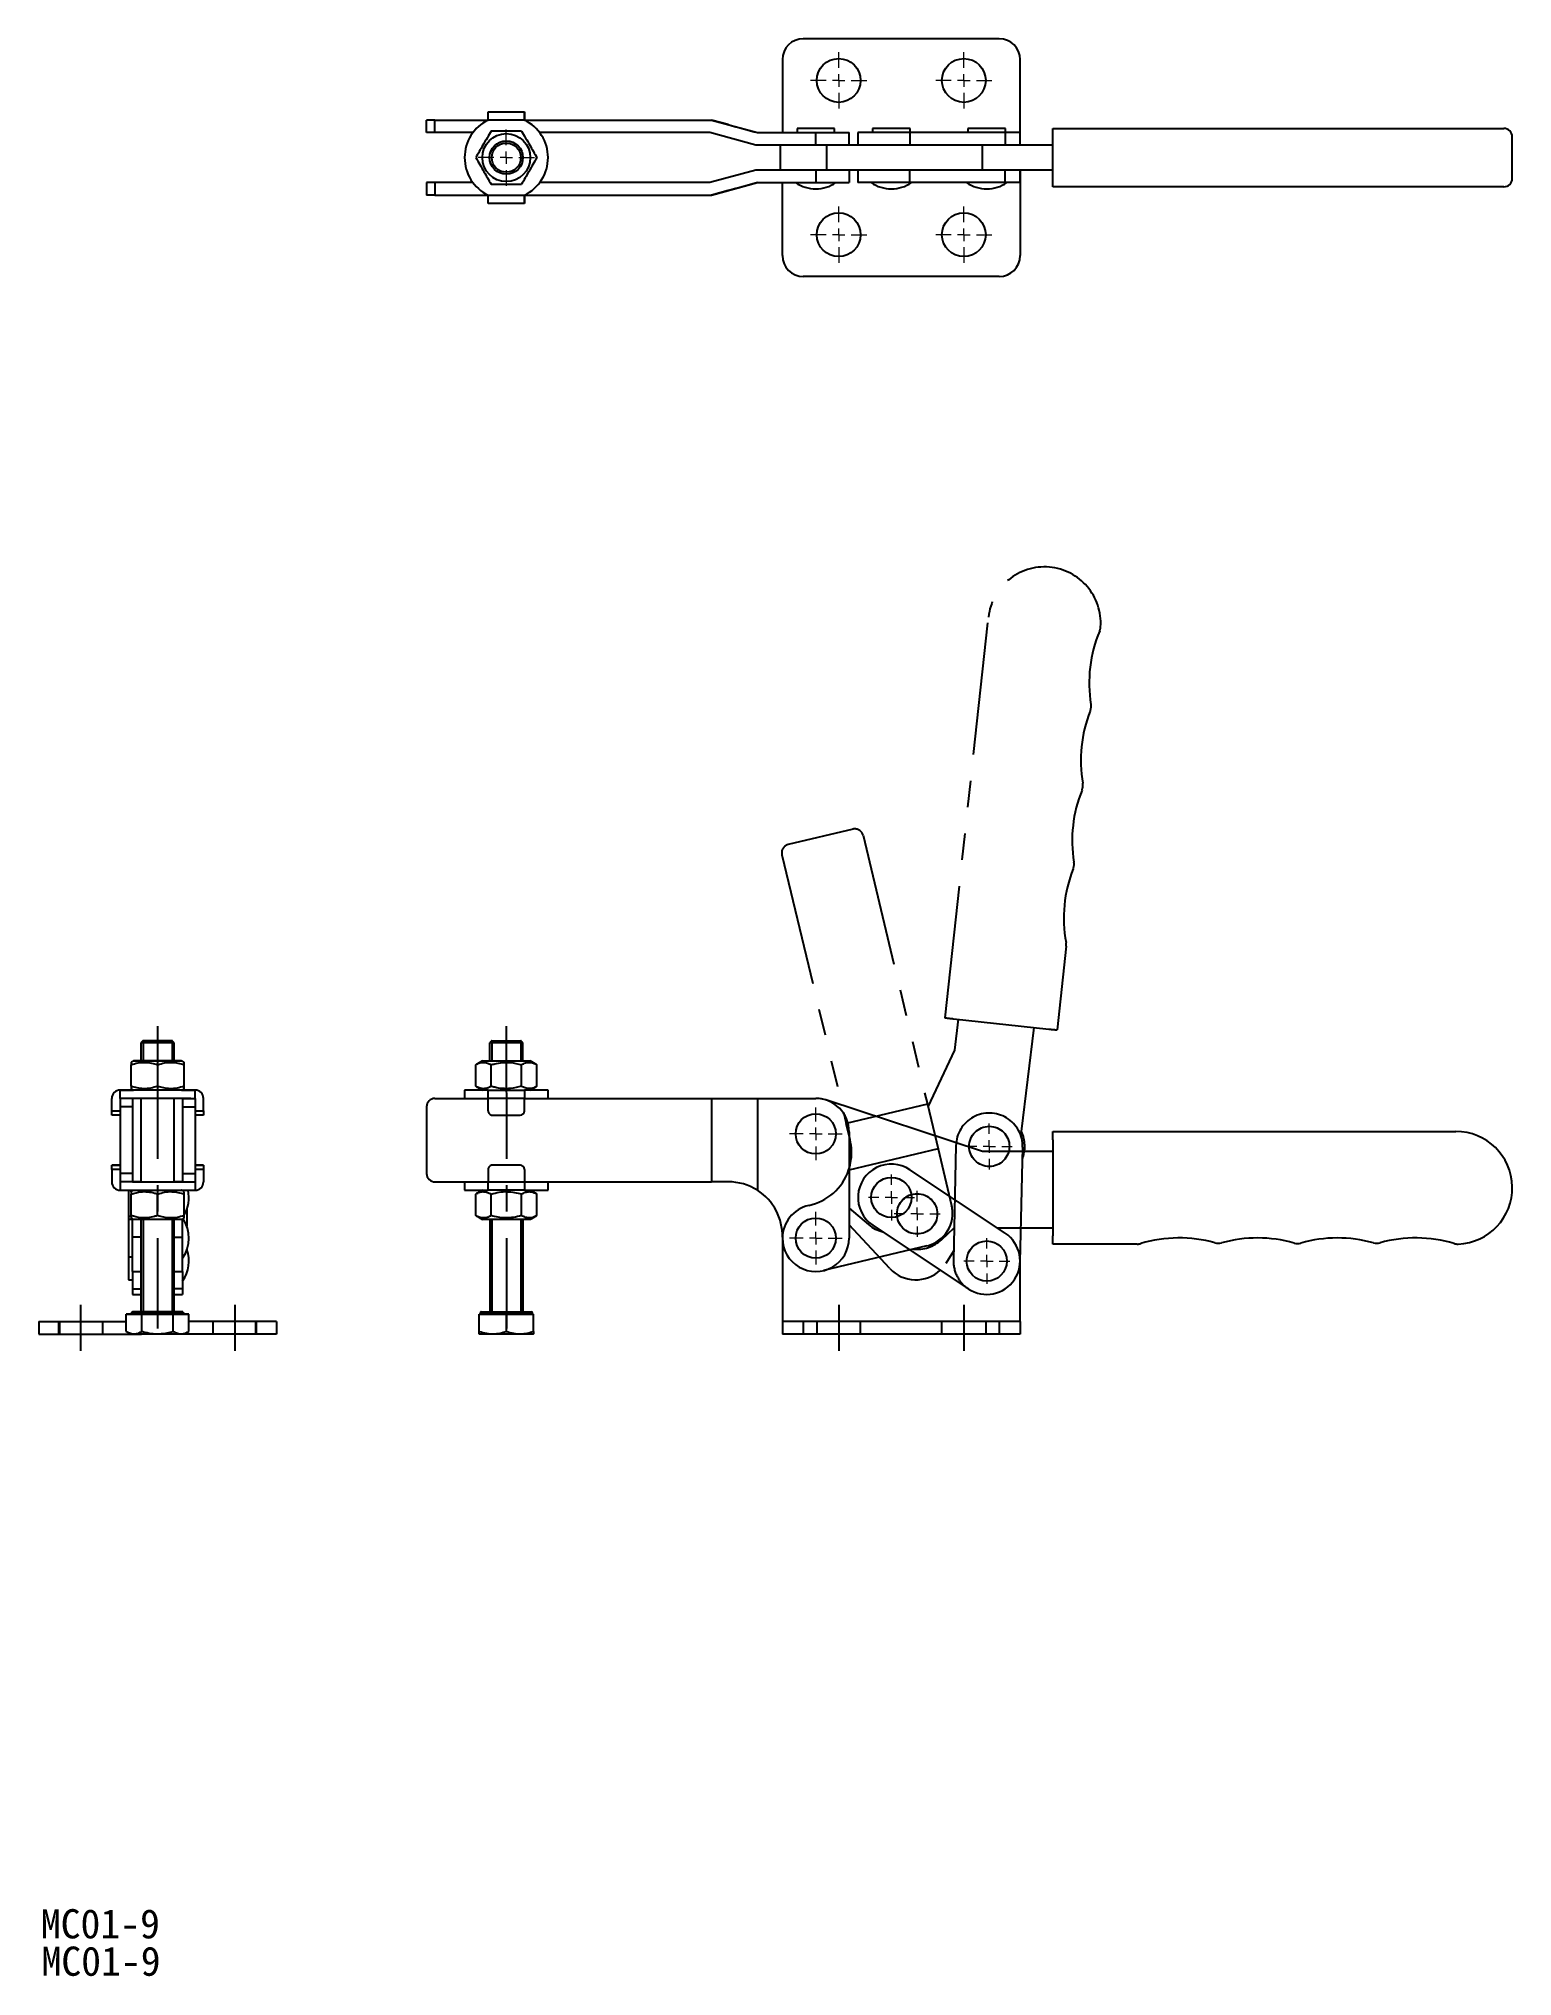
# Model space of a CAD drawing. Header units: millimetres. Extents: x 29 to 382, y 27 to 492.
import ezdxf

# ---------------------------------------------------------------- set-up
doc = ezdxf.new("R2010")
doc.units = ezdxf.units.MM
for name, pattern in [('CENTER', [50.8, 31.75, -6.35, 6.35, -6.35]), ('DASHED', [19.05, 12.7, -6.35]), ('PHANTOM', [63.5, 31.75, -6.35, 6.35, -6.35, 6.35, -6.35])]:
    doc.linetypes.add(name, pattern=pattern)
doc.layers.add('CENTER', color=1, linetype='CENTER')
doc.styles.get("Standard").update_dxf_attribs({"font": 'MINGLIU.TTC'})

# ---------------------------------------------------------------- blocks, each defined once
blk = doc.blocks.new('SW_CENTERMARKSYMBOL_0')
at = {"color": 0, "linetype": 'Continuous', "lineweight": 0}
for p, q in [((0, 3), (0, 6.32)), ((-3, 0), (-6.32, 0)), ((0, 0), (-1.5, 0)), ((0, 0), (0, 1.5)), ((0, 0), (0, -1.5)), ((0, 0), (1.5, 0)), ((3, 0), (6.32, 0)), ((0, -3), (0, -6.32))]:
    blk.add_line(p, q, dxfattribs=at)
blk = doc.blocks.new('SW_CENTERMARKSYMBOL_1')
at = {"color": 0, "linetype": 'Continuous', "lineweight": 0}
for p, q in [((0, 3), (0, 6.32)), ((-3, 0), (-6.32, 0)), ((0, 0), (-1.5, 0)), ((0, 0), (0, 1.5)), ((0, 0), (0, -1.5)), ((0, 0), (1.5, 0)), ((3, 0), (6.32, 0)), ((0, -3), (0, -6.32))]:
    blk.add_line(p, q, dxfattribs=at)
blk = doc.blocks.new('SW_CENTERMARKSYMBOL_2')
at = {"color": 0, "linetype": 'Continuous', "lineweight": 0}
for p, q in [((0, 3), (0, 5.515)), ((-3, 0), (-5.515, 0)), ((0, 0), (-1.5, 0)), ((0, 0), (0, 1.5)), ((0, 0), (0, -1.5)), ((0, 0), (1.5, 0)), ((3, 0), (5.515, 0)), ((0, -3), (0, -5.515))]:
    blk.add_line(p, q, dxfattribs=at)
blk = doc.blocks.new('SW_CENTERMARKSYMBOL_3')
at = {"color": 0, "linetype": 'Continuous', "lineweight": 0}
for p, q in [((0, 3), (0, 5.5)), ((-3, 0), (-5.5, 0)), ((0, 0), (-1.5, 0)), ((0, 0), (0, 1.5)), ((0, 0), (0, -1.5)), ((0, 0), (1.5, 0)), ((3, 0), (5.5, 0)), ((0, -3), (0, -5.5))]:
    blk.add_line(p, q, dxfattribs=at)
blk = doc.blocks.new('SW_CENTERMARKSYMBOL_4')
at = {"color": 0, "linetype": 'Continuous', "lineweight": 0}
for p, q in [((0, 3), (0, 6.75)), ((-3, 0), (-6.75, 0)), ((0, 0), (-1.5, 0)), ((0, 0), (0, 1.5)), ((0, 0), (0, -1.5)), ((0, 0), (1.5, 0)), ((3, 0), (6.75, 0)), ((0, -3), (0, -6.75))]:
    blk.add_line(p, q, dxfattribs=at)
blk = doc.blocks.new('SW_CENTERMARKSYMBOL_5')
at = {"color": 0, "linetype": 'Continuous', "lineweight": 0}
for p, q in [((0, 3), (0, 6.75)), ((-3, 0), (-6.75, 0)), ((0, 0), (-1.5, 0)), ((0, 0), (0, 1.5)), ((0, 0), (0, -1.5)), ((0, 0), (1.5, 0)), ((3, 0), (6.75, 0)), ((0, -3), (0, -6.75))]:
    blk.add_line(p, q, dxfattribs=at)
blk = doc.blocks.new('SW_CENTERMARKSYMBOL_6')
at = {"color": 0, "linetype": 'Continuous', "lineweight": 0}
for p, q in [((0, 3), (0, 6.75)), ((-3, 0), (-6.75, 0)), ((0, 0), (-1.5, 0)), ((0, 0), (0, 1.5)), ((0, 0), (0, -1.5)), ((0, 0), (1.5, 0)), ((3, 0), (6.75, 0)), ((0, -3), (0, -6.75))]:
    blk.add_line(p, q, dxfattribs=at)
blk = doc.blocks.new('SW_CENTERMARKSYMBOL_7')
at = {"color": 0, "linetype": 'Continuous', "lineweight": 0}
for p, q in [((0, 3), (0, 6.75)), ((-3, 0), (-6.75, 0)), ((0, 0), (-1.5, 0)), ((0, 0), (0, 1.5)), ((0, 0), (0, -1.5)), ((0, 0), (1.5, 0)), ((3, 0), (6.75, 0)), ((0, -3), (0, -6.75))]:
    blk.add_line(p, q, dxfattribs=at)

msp = doc.modelspace()

# ---------------------------------------------------------------- linework, layer by layer
at = {"color": 7, "linetype": 'Continuous'}
for p, q in [((258.84, 491.6), (211.84, 491.6)), ((206.84, 486.6), (206.84, 469.1)), ((263.84, 466.1), (263.84, 486.6)), ((136.29, 474.1), (145, 474.1)), ((145, 474.1), (145, 474.1)), ((145, 472.1), (145, 474.1)), ((145, 474.1), (145.01, 474.1)), ((145.01, 474.1), (145.01, 472.1)), ((145.01, 474.1), (145.01, 474.1)), ((121.53, 469.1), (121.53, 472.1)), ((123.53, 472.1), (121.53, 472.1)), ((123.53, 469.1), (123.53, 472.1)), ((123.53, 472.1), (136.29, 472.1)), ((145, 472.1), (136.29, 472.1)), ((144.31, 469.45), (144.31, 469.45)), ((145, 472.1), (145, 472.1)), ((145, 472.1), (189.83, 472.1)), ((189.83, 472.1), (200.83, 469.1)), ((189.83, 472.1), (189.84, 472.1)), ((193.84, 471.01), (189.84, 472.1)), ((219.34, 470.1), (210.34, 470.1)), ((219.34, 470.1), (219.34, 470.1)), ((237.46, 470.1), (228.46, 470.1)), ((260.34, 470.1), (251.34, 470.1)), ((271.71, 470.1), (368.34, 470.1)), ((271.71, 468.1), (271.71, 470.1)), ((368.34, 470.1), (379.84, 470.1)), ((123.53, 469.1), (121.53, 469.1)), ((132.64, 469.1), (123.53, 469.1)), ((189.43, 469.1), (148.65, 469.1)), ((200.43, 466.1), (189.43, 469.1)), ((214.83, 466.1), (200.43, 466.1)), ((200.83, 469.1), (214.83, 469.1)), ((206.84, 469.1), (206.85, 469.1)), ((206.84, 469.1), (206.84, 469.1)), ((214.83, 466.1), (214.83, 469.1)), ((214.83, 469.1), (222.84, 469.1)), ((217.49, 466.1), (214.83, 466.1)), ((217.49, 460.1), (217.49, 466.1)), ((254.84, 466.1), (217.49, 466.1)), ((222.84, 466.1), (222.84, 469.1)), ((222.84, 466.1), (222.84, 469.1)), ((222.84, 469.1), (222.84, 469.1)), ((237.39, 469.1), (224.96, 469.1)), ((237.39, 469.1), (237.39, 466.1)), ((260.28, 469.1), (237.39, 469.1)), ((254.84, 460.1), (254.84, 466.1)), ((271.71, 466.1), (254.84, 466.1)), ((260.28, 469.1), (260.28, 466.1)), ((263.84, 469.1), (260.28, 469.1)), ((271.71, 458.1), (271.71, 468.1)), ((200.43, 460.1), (189.43, 457.1)), ((214.83, 460.1), (200.43, 460.1)), ((217.49, 460.1), (214.83, 460.1)), ((214.83, 460.1), (214.83, 457.1)), ((254.84, 460.1), (217.49, 460.1)), ((222.84, 460.1), (222.84, 457.1)), ((222.84, 460.1), (222.84, 457.1)), ((237.39, 457.1), (237.39, 460.1)), ((271.71, 460.1), (254.84, 460.1)), ((260.28, 457.1), (260.28, 460.1)), ((263.84, 460.1), (263.84, 439.6)), ((121.53, 457.1), (121.53, 454.1)), ((123.53, 457.1), (121.53, 457.1)), ((123.53, 457.1), (123.53, 454.1)), ((132.64, 457.1), (123.53, 457.1)), ((144.31, 456.75), (144.31, 456.75)), ((189.43, 457.1), (148.65, 457.1)), ((189.83, 454.1), (200.83, 457.1)), ((200.83, 457.1), (214.83, 457.1)), ((206.84, 457.1), (206.85, 457.1)), ((206.84, 457.1), (206.84, 457.1)), ((206.84, 439.6), (206.84, 457.1)), ((214.83, 457.1), (222.84, 457.1)), ((222.84, 457.1), (222.84, 457.1)), ((237.39, 457.1), (224.96, 457.1)), ((260.28, 457.1), (237.39, 457.1)), ((263.84, 457.1), (260.28, 457.1)), ((271.71, 456.1), (271.71, 458.1)), ((368.34, 456.1), (271.71, 456.1)), ((379.84, 456.1), (368.34, 456.1)), ((123.53, 454.1), (121.53, 454.1)), ((123.53, 454.1), (136.29, 454.1)), ((136.29, 454.1), (145, 454.1)), ((145, 452.1), (136.29, 452.1)), ((145, 454.1), (145, 454.1)), ((145, 452.1), (145, 454.1)), ((145, 454.1), (189.83, 454.1)), ((145, 452.1), (145, 452.1)), ((145.01, 452.1), (145, 452.1)), ((145.01, 454.1), (145.01, 452.1)), ((145.01, 452.1), (145.01, 452.1)), ((189.83, 454.1), (189.84, 454.1)), ((193.84, 455.19), (189.84, 454.1)), ((258.84, 434.6), (211.84, 434.6)), ((50.68, 240.41), (50.68, 245.58)), ((63.38, 240.41), (63.38, 245.58)), ((133.31, 240.41), (133.31, 245.58)), ((136.98, 240.41), (136.98, 245.58)), ((144.31, 240.41), (144.31, 245.59)), ((147.98, 240.41), (147.98, 245.59)), ((46.03, 237.5), (46.03, 237.5)), ((46.03, 234.5), (46.03, 237.5)), ((48.03, 239.5), (48.03, 239.5)), ((48.03, 237.5), (48.03, 239.5)), ((48.03, 237.5), (48.03, 235.49)), ((51.03, 237.5), (48.03, 237.5)), ((48.03, 237.5), (48.03, 237.5)), ((51.03, 237.5), (51.03, 235.49)), ((51.03, 237.5), (51.03, 237.5)), ((63.03, 237.5), (66.03, 237.5)), ((63.03, 237.5), (63.03, 235.49)), ((63.03, 237.5), (63.03, 237.5)), ((66.03, 239.5), (66.03, 239.5)), ((66.03, 237.5), (66.03, 239.5)), ((66.03, 237.5), (66.03, 235.49)), ((66.03, 237.5), (66.03, 237.5)), ((68.03, 237.5), (68.03, 237.5)), ((68.03, 234.5), (68.03, 237.5)), ((123.53, 237.5), (136.29, 237.5)), ((136.29, 239.5), (145, 239.5)), ((145, 237.5), (136.29, 237.5)), ((136.29, 234.5), (136.29, 237.5)), ((145, 237.5), (189.83, 237.51)), ((145, 234.5), (145, 237.5)), ((189.83, 237.51), (189.84, 217.51)), ((189.83, 237.51), (200.83, 237.51)), ((200.83, 237.51), (200.84, 215.47)), ((200.83, 237.51), (214.83, 237.51)), ((254.84, 224.81), (217.49, 237.09)), ((46.03, 234.5), (48.03, 234.5)), ((46.03, 233.5), (46.03, 234.5)), ((48.03, 233.5), (46.03, 233.5)), ((51.03, 235.49), (48.03, 235.49)), ((48.03, 235.49), (48.03, 219.49)), ((51.03, 235.49), (51.03, 219.49)), ((63.03, 235.49), (66.03, 235.49)), ((63.03, 235.49), (63.03, 219.49)), ((66.03, 235.49), (66.03, 219.49)), ((66.03, 234.5), (68.03, 234.5)), ((68.03, 233.5), (66.03, 233.5)), ((68.03, 234.5), (68.03, 233.5)), ((121.53, 235.49), (121.54, 219.49)), ((137.29, 233.5), (144, 233.5)), ((222.84, 229.51), (222.84, 204.01)), ((271.71, 229.57), (368.34, 229.57)), ((271.71, 227.57), (271.71, 229.57)), ((271.71, 229.57), (368.34, 229.57)), ((271.71, 227.57), (271.71, 229.57)), ((271.71, 224.81), (254.84, 224.81)), ((271.71, 227.57), (271.71, 204.57)), ((271.71, 227.57), (271.71, 204.57)), ((46.03, 221.5), (48.03, 221.5)), ((46.03, 220.5), (46.03, 221.5)), ((48.03, 221.5), (46.03, 221.5)), ((46.03, 221.5), (46.03, 221.5)), ((48.03, 220.5), (46.03, 220.5)), ((46.03, 220.5), (46.03, 217.5)), ((51.03, 219.49), (48.03, 219.49)), ((48.03, 219.49), (48.03, 217.5)), ((51.03, 219.49), (51.03, 217.5)), ((63.03, 219.49), (66.03, 219.49)), ((63.03, 219.49), (63.03, 217.5)), ((66.03, 221.5), (68.03, 221.5)), ((68.03, 221.5), (66.03, 221.5)), ((68.03, 220.5), (66.03, 220.5)), ((66.03, 219.49), (66.03, 217.5)), ((68.03, 221.5), (68.03, 220.5)), ((68.03, 221.5), (68.03, 221.5)), ((68.03, 220.5), (68.03, 217.5)), ((136.29, 220.5), (136.29, 217.5)), ((144.01, 221.5), (137.29, 221.5)), ((145.01, 220.5), (145.01, 217.5)), ((260.28, 205.17), (237.39, 220.42)), ((48.03, 217.5), (48.03, 215.5)), ((51.03, 217.5), (48.03, 217.5)), ((50.03, 215.5), (50.03, 209.26)), ((50.68, 209.41), (50.68, 214.58)), ((51.03, 217.51), (52.23, 217.51)), ((51.03, 215.35), (51.03, 215.47)), ((57.03, 209.41), (57.03, 214.58)), ((63.03, 217.51), (61.83, 217.51)), ((63.03, 217.5), (66.03, 217.5)), ((63.03, 215.35), (63.03, 215.47)), ((63.38, 209.41), (63.38, 214.58)), ((66.03, 217.5), (66.03, 215.5)), ((123.54, 217.5), (136.29, 217.5)), ((133.32, 209.41), (133.32, 214.58)), ((136.29, 217.5), (145.01, 217.5)), ((145.01, 215.5), (136.29, 215.5)), ((136.98, 209.41), (136.98, 214.58)), ((144.32, 209.41), (144.32, 214.59)), ((145.01, 217.5), (189.84, 217.51)), ((147.98, 209.41), (147.98, 214.59)), ((193.84, 217.51), (189.84, 217.51)), ((50.03, 209.26), (50.03, 208.51)), ((64.03, 210.89), (64.03, 206.88)), ((222.84, 211.17), (227.48, 207.26)), ((50.03, 208.51), (50.03, 199.51)), ((51.03, 204.2), (51.03, 208.64)), ((63.03, 204.2), (63.03, 208.64)), ((232.63, 196.7), (222.84, 207.17)), ((228.52, 207.1), (251.4, 191.85)), ((258.26, 206.51), (271.71, 206.51)), ((271.71, 202.57), (271.71, 204.57)), ((271.71, 202.57), (271.71, 204.57)), ((51.03, 196.01), (51.03, 204.2)), ((53.03, 204.2), (51.03, 204.2)), ((61.03, 204.2), (63.03, 204.2)), ((63.03, 196.01), (63.03, 204.2)), ((206.84, 204.01), (206.84, 184.01)), ((206.84, 204.01), (206.84, 184.01)), ((291.89, 202.57), (271.71, 202.57)), ((291.89, 202.57), (271.71, 202.57)), ((50.03, 199.51), (50.03, 194.01)), ((51.03, 196.01), (51.03, 191.85)), ((63.03, 196.01), (63.03, 191.85)), ((263.84, 184.01), (263.84, 198.51)), ((263.84, 184.01), (263.84, 198.42)), ((51.03, 191.85), (51.03, 190.51)), ((51.03, 191.85), (53.03, 191.85)), ((63.03, 191.85), (61.03, 191.85)), ((63.03, 191.85), (63.03, 190.51)), ((28.53, 184.01), (28.53, 181.01)), ((28.53, 184.01), (33.53, 184.01)), ((33.53, 184.01), (33.53, 181.01)), ((33.53, 184.01), (49.52, 184.01)), ((49.52, 185.81), (53.28, 185.81)), ((50.78, 185.81), (49.52, 185.81)), ((49.52, 181.65), (49.52, 185.81)), ((53.28, 185.81), (60.78, 185.81)), ((53.28, 181.65), (53.28, 185.81)), ((60.78, 185.81), (64.53, 185.81)), ((60.78, 181.65), (60.78, 185.81)), ((64.53, 185.81), (63.28, 185.81)), ((64.53, 181.65), (64.53, 185.81)), ((80.53, 184.01), (64.53, 184.01)), ((80.53, 184.01), (80.53, 181.01)), ((85.53, 184.01), (80.53, 184.01)), ((85.53, 184.01), (85.53, 181.01)), ((134.15, 185.81), (140.65, 185.81)), ((134.15, 181.65), (134.15, 185.81)), ((140.65, 181.65), (140.65, 185.81)), ((140.65, 185.81), (147.15, 185.81)), ((147.15, 181.65), (147.15, 185.81)), ((206.84, 184.01), (206.84, 181.01)), ((211.84, 184.01), (206.84, 184.01)), ((206.84, 184.01), (206.84, 181.01)), ((211.84, 184.01), (206.84, 184.01)), ((211.84, 184.01), (211.84, 181.01)), ((258.84, 184.01), (211.84, 184.01)), ((211.84, 184.01), (211.84, 181.01)), ((258.84, 184.01), (211.84, 184.01)), ((258.84, 184.01), (258.84, 181.01)), ((263.84, 184.01), (258.84, 184.01)), ((258.84, 184.01), (258.84, 181.01)), ((263.84, 184.01), (258.84, 184.01)), ((263.84, 184.01), (263.84, 181.01)), ((263.84, 184.01), (263.84, 181.01)), ((28.53, 181.01), (33.53, 181.01)), ((33.53, 181.01), (53.17, 181.01)), ((80.53, 181.01), (60.89, 181.01)), ((85.53, 181.01), (80.53, 181.01)), ((147.05, 181.01), (134.25, 181.01)), ((211.84, 181.01), (206.84, 181.01)), ((211.84, 181.01), (206.84, 181.01)), ((258.84, 181.01), (211.84, 181.01)), ((258.84, 181.01), (211.84, 181.01)), ((263.84, 181.01), (258.84, 181.01)), ((263.84, 181.01), (258.84, 181.01))]:
    msp.add_line(p, q, dxfattribs=at)
at = {"color": 3, "linetype": 'PHANTOM'}
for p, q in [((245.87, 256.84), (256.25, 352.91)), ((223.77, 302.08), (208.2, 298.36)), ((226.18, 300.6), (241.6, 236.12)), ((206.72, 295.95), (222.15, 231.47)), ((274.88, 274.01), (272.71, 253.95)), ((245.87, 256.84), (245.71, 256.93)), ((247.89, 256.61), (270.75, 254.14)), ((248.98, 256.49), (248.08, 249.04)), ((264.18, 229.55), (267.17, 254.53)), ((248.08, 249.04), (241.75, 235.49)), ((241.6, 236.12), (222.15, 231.47)), ((241.6, 236.12), (244.16, 225.42)), ((223.08, 227.57), (222.15, 231.47)), ((244.16, 225.42), (222.73, 220.29)), ((244.16, 225.42), (247.42, 211.81)), ((248.45, 226.18), (247.84, 198.69)), ((263.84, 198.33), (264.45, 225.83)), ((244.96, 203.62), (248.01, 206.48)), ((241.5, 202.16), (216.7, 196.23)), ((247.89, 200.91), (246.02, 197.96))]:
    msp.add_line(p, q, dxfattribs=at)
at = {"color": 3, "linetype": 'Continuous'}
for p, q in [((53.53, 251.31), (53.53, 246.46)), ((60.53, 251.31), (60.53, 246.46)), ((137.14, 251.31), (137.14, 246.5)), ((144.14, 251.31), (144.14, 246.5)), ((53.53, 208.5), (53.53, 186.41)), ((60.53, 208.5), (60.53, 186.41)), ((137.14, 208.5), (137.14, 186.39)), ((144.14, 208.5), (144.14, 186.39))]:
    msp.add_line(p, q, dxfattribs=at)
at = {"color": 3, "linetype": 'DASHED'}
for p, q in [((33.28, 184.01), (33.28, 181.01)), ((43.78, 184.01), (43.78, 181.01)), ((70.28, 184.01), (70.28, 181.01)), ((80.78, 181.01), (80.78, 184.01)), ((215.09, 184.01), (215.09, 181.01)), ((225.59, 181.01), (225.59, 184.01)), ((245.09, 181.01), (245.09, 184.01)), ((255.59, 184.01), (255.59, 181.01))]:
    msp.add_line(p, q, dxfattribs=at)
at = {"color": 7, "linetype": 'Continuous', "flags": 128}
for points in [[(136.29, 472.1), (136.29, 472.49), (136.29, 472.87), (136.29, 473.21), (136.29, 473.52), (136.29, 473.76), (136.29, 473.95), (136.29, 474.06), (136.29, 474.1)], [(145, 474.1), (145, 474.06), (145, 473.95), (145, 473.76), (145, 473.52), (145, 473.21), (145, 472.87), (145, 472.49), (145, 472.1)], [(145.01, 472.1), (145.01, 472.49), (145.01, 472.87), (145.01, 473.21), (145.01, 473.52), (145.01, 473.76), (145.01, 473.95), (145.01, 474.06), (145.01, 474.1)], [(136.29, 452.1), (136.29, 452.14), (136.29, 452.25), (136.29, 452.44), (136.29, 452.69), (136.29, 452.99), (136.29, 453.34), (136.29, 453.71), (136.29, 454.1)], [(145, 454.1), (145, 453.71), (145, 453.34), (145, 452.99), (145, 452.69), (145, 452.44), (145, 452.25), (145, 452.14), (145, 452.1)], [(145.01, 452.1), (145.01, 452.14), (145.01, 452.25), (145.01, 452.44), (145.01, 452.69), (145.01, 452.99), (145.01, 453.34), (145.01, 453.71), (145.01, 454.1)], [(60.53, 251.31), (60.43, 251.31), (60.16, 251.31), (59.71, 251.31), (59.12, 251.31), (58.42, 251.31), (57.64, 251.31), (56.83, 251.31), (56.03, 251.31), (55.28, 251.31), (54.63, 251.31), (54.11, 251.31), (53.74, 251.31), (53.55, 251.31), (53.55, 251.31), (53.74, 251.31), (54.11, 251.31), (54.63, 251.31), (55.28, 251.31), (56.03, 251.31), (56.83, 251.31), (57.64, 251.31), (58.42, 251.31), (59.12, 251.31), (59.71, 251.31), (60.16, 251.31), (60.43, 251.31), (60.53, 251.31)], [(137.14, 251.31), (137.2, 251.31), (137.43, 251.31), (137.84, 251.31), (138.39, 251.31), (139.07, 251.31), (139.84, 251.31), (140.64, 251.31)], [(140.64, 251.31), (141.45, 251.31), (142.21, 251.31), (142.89, 251.31), (143.45, 251.31), (143.86, 251.31), (144.09, 251.31), (144.14, 251.31)], [(53.03, 246.5), (52.78, 246.5), (52.14, 246.5), (51.67, 246.5), (51.38, 246.5), (51.28, 246.5), (51.38, 246.5), (51.67, 246.5), (52.14, 246.5), (52.78, 246.5), (53.56, 246.5), (54.47, 246.5), (55.46, 246.5), (56.5, 246.5), (57.56, 246.5), (58.6, 246.5), (59.59, 246.5), (60.49, 246.5), (61.28, 246.5), (61.92, 246.5), (62.39, 246.5), (62.68, 246.5), (62.78, 246.5), (62.78, 246.5)], [(61.03, 250.81), (60.93, 250.81), (60.63, 250.81), (60.16, 250.81), (59.52, 250.81), (58.76, 250.81), (57.92, 250.81), (57.03, 250.81), (56.14, 250.81), (55.29, 250.81), (54.54, 250.81), (53.9, 250.81), (53.43, 250.81), (53.13, 250.81), (53.03, 250.81), (53.03, 250.81)], [(61.03, 246.5), (60.93, 246.5), (60.63, 246.5), (60.16, 246.5), (59.52, 246.5), (58.76, 246.5), (57.92, 246.5), (57.03, 246.5), (56.14, 246.5), (55.29, 246.5), (54.54, 246.5), (53.9, 246.5), (53.43, 246.5), (53.13, 246.5), (53.03, 246.5), (53.03, 246.5)], [(62.78, 246.5), (62.68, 246.5), (62.39, 246.5), (61.92, 246.5), (61.28, 246.5), (61.03, 246.5)], [(134.89, 246.5), (134.92, 246.5), (135.11, 246.5), (135.5, 246.5), (136.06, 246.5), (136.77, 246.5), (137.62, 246.5), (138.57, 246.5), (139.59, 246.5), (140.64, 246.5)], [(140.64, 250.81), (139.75, 250.81), (138.91, 250.81), (138.15, 250.81), (137.52, 250.81), (137.04, 250.81), (136.74, 250.81), (136.64, 250.81)], [(144.64, 250.81), (144.54, 250.81), (144.25, 250.81), (143.77, 250.81), (143.14, 250.81), (142.38, 250.81), (141.53, 250.81), (140.64, 250.81)], [(140.64, 246.5), (141.7, 246.5), (142.72, 246.5), (143.67, 246.5), (144.52, 246.5), (145.23, 246.5), (145.79, 246.5), (146.17, 246.5), (146.37, 246.5), (146.39, 246.5)], [(48.03, 239.5), (48.73, 239.5), (49.58, 239.5), (50.59, 239.5), (51.28, 239.5)], [(66.03, 239.5), (65.33, 239.5), (64.47, 239.5), (63.47, 239.5), (62.34, 239.5), (61.11, 239.5), (59.79, 239.5), (58.42, 239.5), (57.03, 239.5), (55.63, 239.5), (54.27, 239.5), (52.95, 239.5), (51.72, 239.5), (50.59, 239.5), (49.58, 239.5), (48.73, 239.5), (48.03, 239.5)], [(65.03, 237.5), (64.09, 237.5), (63.02, 237.5), (61.82, 237.5), (60.52, 237.5), (59.15, 237.5), (57.74, 237.5), (56.32, 237.5), (54.91, 237.5), (53.54, 237.5), (52.24, 237.5), (51.04, 237.5), (49.96, 237.5), (49.03, 237.5)], [(62.78, 239.5), (62.68, 239.5), (62.39, 239.5), (61.92, 239.5), (61.28, 239.5), (60.49, 239.5), (59.59, 239.5), (58.6, 239.5), (57.56, 239.5), (56.5, 239.5), (55.46, 239.5), (54.47, 239.5), (53.56, 239.5), (52.78, 239.5), (52.14, 239.5), (51.67, 239.5), (51.38, 239.5), (51.28, 239.5)], [(62.78, 239.5), (63.47, 239.5), (64.47, 239.5), (65.33, 239.5), (66.03, 239.5)], [(136.29, 239.5), (135.07, 239.5), (133.97, 239.5), (133, 239.5), (132.17, 239.5), (131.51, 239.5), (131.03, 239.5), (130.74, 239.5), (130.64, 239.5)], [(136.29, 237.5), (136.29, 237.89), (136.29, 238.26), (136.29, 238.61), (136.29, 238.91), (136.29, 239.16), (136.29, 239.34), (136.29, 239.46), (136.29, 239.5)], [(145, 239.5), (145, 239.46), (145, 239.35), (145, 239.16), (145, 238.91), (145, 238.61), (145, 238.26), (145, 237.89), (145, 237.5)], [(150.64, 239.5), (150.55, 239.5), (150.26, 239.5), (149.78, 239.5), (149.12, 239.5), (148.29, 239.5), (147.32, 239.5), (146.22, 239.5), (145, 239.5)], [(48.03, 215.5), (48.73, 215.5), (49.58, 215.5), (50.59, 215.5), (51.72, 215.5), (52.95, 215.5), (54.27, 215.5), (55.63, 215.5), (57.03, 215.5), (58.42, 215.5), (59.79, 215.5), (61.11, 215.5), (62.34, 215.5), (63.47, 215.5), (64.47, 215.5), (65.33, 215.5), (66.03, 215.5)], [(51.03, 217.5), (51.04, 217.5), (52.24, 217.5), (53.54, 217.5), (54.91, 217.5), (56.32, 217.5), (57.74, 217.5), (59.15, 217.5), (60.52, 217.5), (61.82, 217.5), (63.02, 217.5), (63.03, 217.5)], [(53.03, 217.5), (52.24, 217.5), (51.04, 217.5), (51.03, 217.5)], [(53.03, 217.5), (53.13, 217.5), (53.43, 217.5), (53.9, 217.5), (54.54, 217.5), (55.29, 217.5), (56.14, 217.5), (57.03, 217.5), (57.92, 217.5), (58.76, 217.5), (59.52, 217.5), (60.16, 217.5), (60.63, 217.5), (60.93, 217.5), (61.03, 217.5), (61.03, 217.5)], [(63.03, 217.5), (63.02, 217.5), (61.82, 217.5), (61.03, 217.5)], [(130.65, 215.5), (130.75, 215.5), (131.04, 215.5), (131.52, 215.5), (132.18, 215.5), (133, 215.5), (133.97, 215.5), (135.08, 215.5), (136.29, 215.5)], [(136.29, 215.5), (136.29, 215.54), (136.29, 215.65), (136.29, 215.83), (136.29, 216.08), (136.29, 216.39), (136.29, 216.73), (136.29, 217.11), (136.29, 217.5)], [(145.01, 217.5), (145.01, 217.11), (145.01, 216.73), (145.01, 216.39), (145.01, 216.08), (145.01, 215.84), (145.01, 215.65), (145.01, 215.54), (145.01, 215.5)], [(145.01, 215.5), (146.22, 215.5), (147.32, 215.5), (148.3, 215.5), (149.12, 215.5), (149.78, 215.5), (150.26, 215.5), (150.55, 215.5), (150.65, 215.5)], [(54.15, 208.5), (53.29, 208.5), (52.55, 208.5), (51.96, 208.5), (51.55, 208.5), (51.32, 208.5), (51.28, 208.5)], [(62.78, 208.5), (62.77, 208.5), (62.61, 208.5), (62.25, 208.5), (61.72, 208.5), (61.03, 208.5), (60.21, 208.5), (59.27, 208.5), (58.26, 208.5), (57.21, 208.5), (56.15, 208.5), (55.12, 208.5), (54.15, 208.5)], [(146.4, 208.5), (146.33, 208.5), (146.07, 208.5), (145.63, 208.5), (145.02, 208.5), (144.25, 208.5), (143.37, 208.5), (142.39, 208.5), (141.36, 208.5), (140.3, 208.5), (139.25, 208.5), (138.25, 208.5), (137.33, 208.5), (136.52, 208.5), (135.86, 208.5), (135.35, 208.5), (135.03, 208.5), (134.9, 208.5), (134.9, 208.5)], [(63.28, 186.11), (63.18, 186.11), (62.9, 186.11), (62.44, 186.11), (61.82, 186.11), (61.05, 186.11), (60.15, 186.11), (59.17, 186.11), (58.11, 186.11), (57.03, 186.11), (55.94, 186.11), (54.89, 186.11), (53.9, 186.11), (53.01, 186.11), (52.24, 186.11), (51.62, 186.11), (51.16, 186.11), (50.87, 186.11), (50.78, 186.11), (50.78, 186.11)], [(63.08, 186.31), (62.98, 186.31), (62.69, 186.31), (62.22, 186.31), (61.59, 186.31), (60.8, 186.31), (59.9, 186.31), (58.9, 186.31), (57.84, 186.31), (56.76, 186.31), (55.68, 186.31), (54.65, 186.31), (53.7, 186.31), (52.85, 186.31), (52.13, 186.31), (51.58, 186.31), (51.2, 186.31), (51, 186.31), (51, 186.31), (51.2, 186.31), (51.58, 186.31), (52.13, 186.31), (52.85, 186.31), (53.7, 186.31), (54.65, 186.31), (55.68, 186.31), (56.76, 186.31), (57.84, 186.31), (58.9, 186.31), (59.9, 186.31), (60.8, 186.31), (61.59, 186.31), (62.22, 186.31), (62.69, 186.31), (62.98, 186.31), (63.08, 186.31)], [(53.03, 186.31), (53.13, 186.31), (53.43, 186.31), (53.9, 186.31), (54.54, 186.31), (55.29, 186.31), (56.14, 186.31), (57.03, 186.31), (57.92, 186.31), (58.76, 186.31), (59.52, 186.31), (60.16, 186.31), (60.63, 186.31), (60.93, 186.31), (61.03, 186.31), (61.03, 186.31)], [(140.65, 186.11), (139.57, 186.11), (138.52, 186.11), (137.53, 186.11), (136.64, 186.11), (135.87, 186.11), (135.24, 186.11), (134.78, 186.11), (134.5, 186.11), (134.4, 186.11)], [(134.6, 186.31), (134.66, 186.31), (134.9, 186.31), (135.33, 186.31), (135.92, 186.31), (136.67, 186.31), (137.55, 186.31), (138.53, 186.31), (139.57, 186.31), (140.65, 186.31)], [(140.65, 186.31), (141.73, 186.31), (142.78, 186.31), (143.76, 186.31), (144.63, 186.31), (145.38, 186.31), (145.98, 186.31), (146.41, 186.31), (146.65, 186.31), (146.7, 186.31)], [(146.9, 186.11), (146.81, 186.11), (146.53, 186.11), (146.07, 186.11), (145.44, 186.11), (144.67, 186.11), (143.78, 186.11), (142.79, 186.11), (141.74, 186.11), (140.65, 186.11)], [(50.78, 185.81), (50.87, 185.81), (51.16, 185.81), (51.62, 185.81), (52.24, 185.81), (53.01, 185.81), (53.9, 185.81), (54.89, 185.81), (55.94, 185.81), (57.03, 185.81), (58.11, 185.81), (59.17, 185.81), (60.15, 185.81), (61.05, 185.81), (61.82, 185.81), (62.44, 185.81), (62.9, 185.81), (63.18, 185.81), (63.28, 185.81)], [(63.43, 181.01), (63.33, 181.01), (63.04, 181.01), (62.57, 181.01), (61.93, 181.01), (61.14, 181.01), (60.23, 181.01), (59.22, 181.01), (58.14, 181.01), (57.03, 181.01), (55.92, 181.01), (54.84, 181.01), (53.83, 181.01), (52.92, 181.01), (52.13, 181.01), (51.49, 181.01), (51.02, 181.01), (50.73, 181.01), (50.63, 181.01)]]:
    msp.add_lwpolyline(points, dxfattribs=at)
at = {"color": 7, "linetype": 'Continuous'}
for centre, radius in [((220.34, 481.6), 5.25), ((250.34, 481.6), 5.25), ((140.64, 463.1), 5.75), ((140.64, 463.1), 4), ((140.64, 463.1), 3.5), ((220.34, 444.6), 5.25), ((250.34, 444.6), 5.25), ((214.84, 229.01), 4.82), ((232.96, 213.76), 4.82), ((214.84, 204.01), 4.82), ((214.84, 204.01), 4.82), ((255.84, 198.51), 4.82), ((255.84, 198.51), 4.82)]:
    msp.add_circle(centre, radius, dxfattribs=at)
at = {"color": 3, "linetype": 'PHANTOM'}
for centre in [(256.45, 226), (239.15, 209.83)]:
    msp.add_circle(centre, 4.82, dxfattribs=at)
at = {"color": 7, "linetype": 'Continuous'}
for centre, radius, start, end in [((211.84, 486.6), 5, 90, 180), ((258.84, 486.6), 5, 0, 90), ((140.64, 463.1), 10, 115.842, 244.158), ((140.64, 463.1), 10, 295.8419, 64.1581), ((379.84, 468.1), 2, 0, 90), ((214.84, 464.1), 8.5, 235.4397, 270), ((214.84, 464.1), 8.5, 270, 304.5603), ((214.84, 464.1), 8.5, 270, 304.5603), ((232.96, 464.1), 8.5, 235.4397, 270), ((232.96, 464.1), 8.5, 270, 304.5603), ((255.84, 464.1), 8.5, 235.4397, 270), ((255.84, 464.1), 8.5, 270, 304.5603), ((379.84, 458.1), 2, 270, 0), ((211.84, 439.6), 5, 180, 270), ((258.84, 439.6), 5, 270, 0), ((48.03, 237.5), 2, 90, 180), ((48.03, 237.5), 2, 90, 180), ((66.03, 237.5), 2, 360, 90), ((66.03, 237.5), 2, 360, 90), ((123.53, 235.5), 2, 90.0097, 180.0097), ((214.84, 229.01), 8.5, 71.8051, 90.0097), ((214.84, 229.51), 8, 0.0097, 90.0097), ((137.29, 234.5), 1, 180.0097, 270.0097), ((144, 234.5), 1, 270.0097, 0.0097), ((368.34, 216.07), 13.5, 272.3095, 90), ((368.34, 216.07), 13.5, 272.3095, 90), ((123.54, 219.5), 2, 180.0097, 270.0097), ((137.29, 220.5), 1, 90.0097, 180.0097), ((144.01, 220.5), 1, 0.0097, 90.0097), ((232.96, 213.76), 8, 56.3206, 236.3206), ((48.03, 217.5), 2, 180, 270), ((56.03, 213.76), 8.5, 329.8491, 11.787), ((66.03, 217.5), 2, 270, 360), ((193.85, 204.51), 13, 57.4618, 90.0097), ((193.85, 204.51), 13, 358.6454, 57.4618), ((56.03, 204.01), 8.5, 325.4397, 33.4484), ((232.96, 213.76), 8.5, 229.9156, 256.0705), ((255.84, 198.51), 8, 236.3206, 56.3206), ((56.03, 198.51), 8.5, 325.4397, 18.8765), ((214.84, 204.01), 8, 180, 0.0097), ((291.89, 205.57), 3, 270, 286.7404), ((291.89, 205.57), 3, 270, 286.7404), ((301.97, 172.05), 32, 74.4712, 106.7404), ((301.97, 172.05), 32, 74.4712, 106.7404), ((311.34, 205.78), 3, 254.4712, 285.5288), ((311.34, 205.78), 3, 254.4712, 285.5288), ((320.71, 172.05), 32, 74.0299, 105.5288), ((320.71, 172.05), 32, 74.0299, 105.5288), ((330.34, 205.7), 3, 254.0299, 285.9701), ((330.34, 205.7), 3, 254.0299, 285.9701), ((339.97, 172.05), 32, 74.4712, 105.9701), ((339.97, 172.05), 32, 74.4712, 105.9701), ((349.34, 205.78), 3, 254.4712, 285.5288), ((349.34, 205.78), 3, 254.4712, 285.5288), ((358.71, 172.05), 32, 73.3082, 105.5288), ((358.71, 172.05), 32, 73.3082, 105.5288), ((368.76, 205.58), 3, 253.3082, 272.3095), ((368.76, 205.58), 3, 253.3082, 272.3095), ((238.84, 202.51), 8.5, 223.0967, 313.3949), ((134.6, 186.11), 0.2, 90.0097, 180.0097), ((146.7, 186.11), 0.2, 0.0097, 90.0097)]:
    msp.add_arc(centre, radius, start, end, dxfattribs=at)
at = {"color": 3, "linetype": 'PHANTOM'}
for centre, radius, start, end in [((269.67, 351.46), 13.5, 356.1441, 173.8441), ((312.4, 337.16), 32, 157.1425, 189.3598), ((280.14, 350.76), 3, 337.1428, 356.1418), ((310.38, 318.53), 32, 158.3055, 189.8011), ((277.86, 331.47), 3, 338.3055, 9.3598), ((308.32, 299.38), 32, 157.8642, 189.3598), ((275.89, 312.57), 3, 337.8643, 9.801), ((224.23, 300.13), 2, 13.4551, 103.4551), ((208.67, 296.41), 2, 103.4551, 193.4551), ((273.78, 293.69), 3, 338.3055, 9.3598), ((306.3, 280.75), 32, 158.3054, 190.5714), ((271.89, 274.33), 3, 353.8325, 10.5717), ((255.47, 331.44), 75.21, 262.6674, 264.2157), ((278.41, 320.42), 66.72, 263.4053, 265.0947), ((256.45, 226), 8, 358.7246, 178.7246), ((256.45, 226), 8.5, 338.9747, 24.6313), ((210.44, 224.54), 13, 340.9073, 13.4551), ((210.44, 224.54), 13, 282.0908, 340.9073), ((214.84, 204.01), 8, 102.0908, 180), ((239.64, 209.94), 8, 283.4551, 13.4551), ((239.15, 209.83), 8.5, 263.7052, 313.0799), ((255.84, 198.51), 8, 178.7246, 208.7743), ((255.84, 198.51), 8, 208.7743, 236.3206)]:
    msp.add_arc(centre, radius, start, end, dxfattribs=at)
at = {"color": 7, "linetype": 'Continuous'}
for centre, major_axis, ratio, start_param, end_param in [((193.85, 471.01), (13, -3.55), 0.000043, 4.712232, 5.280299), ((193.85, 455.19), (13, 3.55), 0.000043, 1.002886, 1.570953), ((52.23, 204.51), (0, 13), 0.272727, 6.249259, 6.283368), ((61.83, 204.51), (0, 13), 0.272727, 6.283003, 6.317112)]:
    msp.add_ellipse(centre, major_axis=major_axis, ratio=ratio, start_param=start_param, end_param=end_param, dxfattribs=at)
for points, knots in [([(136.98, 469.45), (136.66, 468.9), (136.02, 467.79), (135.06, 466.14), (134.15, 464.56), (133.59, 463.59), (133.31, 463.1)], [0, 0, 0, 0, 0.264602, 0.534942, 0.76534, 1, 1, 1, 1]), ([(144.31, 469.45), (143.41, 469.45), (141.91, 469.45), (139.72, 469.45), (138.17, 469.45), (137.27, 469.45), (136.98, 469.45)], [0, 0, 0, 0, 0.371472, 0.621684, 0.878651, 1, 1, 1, 1]), ([(144.31, 469.45), (144.63, 468.9), (145.27, 467.79), (146.23, 466.14), (147.14, 464.56), (147.7, 463.59), (147.98, 463.1)], [0, 0, 0, 0, 0.264602, 0.534942, 0.76534, 1, 1, 1, 1]), ([(133.31, 463.1), (133.63, 462.55), (134.27, 461.44), (135.23, 459.79), (136.14, 458.21), (136.7, 457.24), (136.98, 456.75)], [0, 0, 0, 0, 0.264602, 0.534942, 0.76534, 1, 1, 1, 1]), ([(147.98, 463.1), (147.66, 462.55), (147.02, 461.44), (146.06, 459.79), (145.15, 458.21), (144.59, 457.24), (144.31, 456.75)], [0, 0, 0, 0, 0.264602, 0.534942, 0.76534, 1, 1, 1, 1]), ([(136.98, 456.75), (137.27, 456.75), (138.16, 456.75), (139.7, 456.75), (141.89, 456.75), (143.41, 456.75), (144.31, 456.75)], [0, 0, 0, 0, 0.121349, 0.371894, 0.628527, 1, 1, 1, 1]), ([(50.68, 245.58), (51.23, 245.75), (52.34, 246.08), (54, 246.2), (55.57, 246.02), (56.54, 245.73), (57.03, 245.58)], [0, 0, 0, 0, 0.264602, 0.534942, 0.76534, 1, 1, 1, 1]), ([(50.68, 246.11), (50.68, 246.12), (50.68, 246.14), (50.68, 245.91), (50.68, 245.66), (50.68, 245.58)], [0, 0, 0, 0, 0.244001, 0.757506, 1, 1, 1, 1]), ([(57.03, 245.58), (57.58, 245.75), (58.69, 246.08), (60.35, 246.2), (61.92, 246.02), (62.89, 245.73), (63.38, 245.58)], [0, 0, 0, 0, 0.264602, 0.534942, 0.76534, 1, 1, 1, 1]), ([(63.38, 245.58), (63.38, 245.66), (63.38, 245.9), (63.38, 246.14), (63.38, 246.12), (63.38, 246.11)], [0, 0, 0, 0, 0.242488, 0.743141, 1, 1, 1, 1]), ([(133.31, 245.58), (133.63, 245.75), (134.27, 246.08), (135.23, 246.2), (136.14, 246.02), (136.7, 245.73), (136.98, 245.58)], [0, 0, 0, 0, 0.264602, 0.534942, 0.76534, 1, 1, 1, 1]), ([(136.98, 245.58), (137.27, 245.66), (138.16, 245.91), (139.7, 246.16), (141.89, 246.18), (143.41, 245.8), (144.31, 245.59)], [0, 0, 0, 0, 0.121349, 0.371894, 0.628527, 1, 1, 1, 1]), ([(144.31, 245.59), (144.63, 245.75), (145.27, 246.08), (146.22, 246.2), (147.14, 246.02), (147.69, 245.73), (147.98, 245.59)], [0, 0, 0, 0, 0.264602, 0.534942, 0.76534, 1, 1, 1, 1]), ([(57.03, 240.41), (56.48, 240.25), (55.36, 239.92), (53.71, 239.79), (52.13, 239.97), (51.17, 240.26), (50.68, 240.41)], [0, 0, 0, 0, 0.264602, 0.534942, 0.76534, 1, 1, 1, 1]), ([(50.68, 240.41), (50.68, 240.33), (50.68, 240.09), (50.68, 239.85), (50.68, 239.88), (50.68, 239.89)], [0, 0, 0, 0, 0.245334, 0.746216, 1, 1, 1, 1]), ([(63.38, 240.41), (62.83, 240.25), (61.71, 239.92), (60.06, 239.79), (58.48, 239.97), (57.52, 240.26), (57.03, 240.41)], [0, 0, 0, 0, 0.264602, 0.534941, 0.76534, 1, 1, 1, 1]), ([(63.38, 239.88), (63.38, 239.88), (63.38, 239.85), (63.38, 240.09), (63.38, 240.33), (63.38, 240.41)], [0, 0, 0, 0, 0.240917, 0.75466, 1, 1, 1, 1]), ([(136.98, 240.41), (136.66, 240.25), (136.02, 239.92), (135.06, 239.79), (134.15, 239.97), (133.59, 240.26), (133.31, 240.41)], [0, 0, 0, 0, 0.264602, 0.534941, 0.76534, 1, 1, 1, 1]), ([(144.31, 240.41), (143.42, 240.19), (141.92, 239.82), (139.73, 239.83), (138.18, 240.08), (137.27, 240.33), (136.98, 240.41)], [0, 0, 0, 0, 0.370443, 0.620521, 0.87735, 1, 1, 1, 1]), ([(147.98, 240.41), (147.66, 240.25), (147.02, 239.92), (146.06, 239.8), (145.15, 239.97), (144.59, 240.27), (144.31, 240.41)], [0, 0, 0, 0, 0.264602, 0.534942, 0.76534, 1, 1, 1, 1]), ([(50.68, 214.58), (51.46, 214.8), (52.76, 215.17), (54.66, 215.16), (55.99, 214.91), (56.78, 214.66), (57.03, 214.58)], [0, 0, 0, 0, 0.371472, 0.621685, 0.878652, 1, 1, 1, 1]), ([(50.68, 215.13), (50.68, 215.14), (50.68, 215.19), (50.68, 215), (50.68, 214.73), (50.68, 214.58)], [0, 0, 0, 0, 0.070427, 0.530955, 1, 1, 1, 1]), ([(57.03, 214.58), (57.58, 214.75), (58.69, 215.08), (60.35, 215.2), (61.92, 215.02), (62.89, 214.73), (63.38, 214.58)], [0, 0, 0, 0, 0.264602, 0.534941, 0.765339, 1, 1, 1, 1]), ([(63.38, 214.58), (63.38, 214.75), (63.38, 215.08), (63.38, 215.11), (63.38, 215.13)], [0, 0, 0, 0, 0.528984, 1, 1, 1, 1]), ([(133.32, 214.58), (133.63, 214.75), (134.28, 215.08), (135.23, 215.2), (136.14, 215.02), (136.7, 214.73), (136.98, 214.58)], [0, 0, 0, 0, 0.264602, 0.534941, 0.765339, 1, 1, 1, 1]), ([(136.98, 214.58), (137.62, 214.75), (138.91, 215.08), (140.81, 215.2), (142.63, 215.02), (143.75, 214.73), (144.32, 214.59)], [0, 0, 0, 0, 0.264602, 0.534942, 0.76534, 1, 1, 1, 1]), ([(144.32, 214.59), (144.46, 214.66), (144.9, 214.91), (145.68, 215.16), (146.77, 215.18), (147.53, 214.81), (147.98, 214.59)], [0, 0, 0, 0, 0.121349, 0.371893, 0.628527, 1, 1, 1, 1]), ([(57.03, 209.41), (56.78, 209.33), (56, 209.09), (54.66, 208.83), (52.77, 208.82), (51.45, 209.19), (50.68, 209.41)], [0, 0, 0, 0, 0.12265, 0.373057, 0.629556, 1, 1, 1, 1]), ([(50.68, 209.41), (50.68, 209.24), (50.68, 208.92), (50.68, 208.88), (50.68, 208.86)], [0, 0, 0, 0, 0.529514, 1, 1, 1, 1]), ([(63.38, 209.41), (62.83, 209.25), (61.71, 208.92), (60.06, 208.79), (58.48, 208.97), (57.52, 209.26), (57.03, 209.41)], [0, 0, 0, 0, 0.264602, 0.534941, 0.765339, 1, 1, 1, 1]), ([(63.38, 208.86), (63.38, 208.86), (63.38, 208.81), (63.38, 208.99), (63.38, 209.27), (63.38, 209.41)], [0, 0, 0, 0, 0.069496, 0.530483, 1, 1, 1, 1]), ([(136.98, 209.41), (136.67, 209.25), (136.02, 208.92), (135.07, 208.79), (134.16, 208.97), (133.6, 209.26), (133.32, 209.41)], [0, 0, 0, 0, 0.264602, 0.534941, 0.765339, 1, 1, 1, 1]), ([(144.32, 209.41), (143.68, 209.25), (142.39, 208.92), (140.49, 208.8), (138.66, 208.97), (137.55, 209.26), (136.98, 209.41)], [0, 0, 0, 0, 0.264601, 0.534941, 0.765339, 1, 1, 1, 1]), ([(147.98, 209.41), (147.53, 209.19), (146.78, 208.83), (145.69, 208.83), (144.92, 209.08), (144.46, 209.33), (144.32, 209.41)], [0, 0, 0, 0, 0.370443, 0.620522, 0.877351, 1, 1, 1, 1]), ([(50.84, 186.25), (50.83, 186.24), (50.81, 186.23), (50.79, 186.18), (50.77, 186.13), (50.78, 186.11), (50.78, 186.11)], [0, 0, 0, 0, 0.094139, 0.527074, 0.993201, 1, 1, 1, 1]), ([(63.28, 186.11), (63.28, 186.14), (63.27, 186.18), (63.25, 186.21), (63.25, 186.22)], [0, 0, 0, 0, 0.650793, 1, 1, 1, 1]), ([(49.52, 181.65), (49.85, 181.48), (50.51, 181.14), (51.48, 181.02), (52.42, 181.2), (52.99, 181.5), (53.28, 181.65)], [0, 0, 0, 0, 0.264602, 0.534943, 0.765341, 1, 1, 1, 1]), ([(53.28, 181.65), (53.53, 181.58), (54.4, 181.34), (55.94, 181.07), (57.73, 181.05), (59.36, 181.27), (60.31, 181.52), (60.78, 181.65)], [0, 0, 0, 0, 0.103646, 0.355958, 0.614328, 0.806062, 1, 1, 1, 1]), ([(60.78, 181.65), (61.11, 181.48), (61.77, 181.14), (62.74, 181.02), (63.67, 181.2), (64.25, 181.5), (64.53, 181.65)], [0, 0, 0, 0, 0.264602, 0.534942, 0.76534, 1, 1, 1, 1]), ([(134.15, 181.65), (134.72, 181.48), (135.86, 181.14), (137.55, 181.02), (139.16, 181.2), (140.15, 181.5), (140.65, 181.65)], [0, 0, 0, 0, 0.264602, 0.534942, 0.76534, 1, 1, 1, 1]), ([(134.15, 181.11), (134.15, 181.1), (134.15, 181.07), (134.15, 181.28), (134.15, 181.52), (134.15, 181.65)], [0, 0, 0, 0, 0.22866, 0.612126, 1, 1, 1, 1]), ([(140.65, 181.65), (141.22, 181.48), (142.36, 181.14), (144.05, 181.02), (145.66, 181.2), (146.65, 181.5), (147.15, 181.65)], [0, 0, 0, 0, 0.264602, 0.534942, 0.76534, 1, 1, 1, 1]), ([(147.15, 181.65), (147.15, 181.53), (147.15, 181.28), (147.15, 181.08), (147.15, 181.1), (147.15, 181.11)], [0, 0, 0, 0, 0.383807, 0.771316, 1, 1, 1, 1])]:
    msp.add_open_spline(points, degree=3, knots=knots, dxfattribs=at)
for points in [[(210.34, 470.1), (210.34, 469.1)], [(219.34, 469.1), (219.34, 470.1)], [(219.34, 469.1), (219.34, 470.1)], [(228.46, 470.1), (228.46, 469.1)], [(237.46, 469.1), (237.46, 470.1)], [(251.34, 470.1), (251.34, 469.1)], [(260.34, 469.1), (260.34, 470.1)], [(140.64, 467.1), (140.64, 467.1)], [(206.34, 466.1), (206.34, 460.1)], [(224.96, 469.1), (224.96, 466.1)], [(263.84, 466.1), (263.84, 469.1)], [(381.84, 458.1), (381.84, 468.1)], [(224.96, 460.1), (224.96, 457.1)], [(263.84, 457.1), (263.84, 460.1)], [(140.64, 459.1), (140.64, 459.1)], [(53.53, 251.31), (53.03, 250.81)], [(61.03, 250.81), (60.53, 251.31)], [(137.14, 251.31), (136.64, 250.81)], [(144.64, 250.81), (144.14, 251.31)], [(51.28, 246.5), (50.68, 246.15)], [(53.03, 250.81), (53.03, 246.5)], [(61.03, 246.5), (61.03, 250.81)], [(63.38, 246.15), (62.78, 246.5)], [(134.89, 246.5), (133.31, 245.58)], [(136.64, 250.81), (136.64, 246.5)], [(144.64, 246.5), (144.64, 250.81)], [(147.98, 245.59), (146.39, 246.5)], [(50.68, 239.84), (51.28, 239.5)], [(53.03, 237.5), (53.03, 217.5)], [(61.03, 217.5), (61.03, 237.5)], [(62.78, 239.5), (63.38, 239.84)], [(130.64, 239.5), (130.65, 237.5)], [(133.31, 240.41), (134.89, 239.5)], [(146.39, 239.5), (147.98, 240.41)], [(150.65, 237.5), (150.64, 239.5)], [(51.28, 215.5), (50.67, 215.15)], [(63.39, 215.15), (62.78, 215.5)], [(130.65, 217.5), (130.65, 215.5)], [(134.9, 215.5), (133.32, 214.58)], [(147.98, 214.59), (146.4, 215.5)], [(150.65, 215.5), (150.65, 217.5)], [(50.03, 209.26), (50.68, 209.26)], [(133.32, 209.41), (134.9, 208.5)], [(146.4, 208.5), (147.98, 209.41)], [(51.03, 208.51), (50.03, 208.51)], [(50.67, 208.85), (51.28, 208.5)], [(53.03, 208.5), (53.03, 186.31)], [(61.03, 186.31), (61.03, 208.5)], [(62.78, 208.5), (63.39, 208.85)], [(136.65, 208.5), (136.65, 186.31)], [(144.65, 186.31), (144.65, 208.5)], [(50.03, 199.51), (51.03, 199.51)], [(51.03, 196.01), (53.03, 196.01)], [(61.03, 196.01), (63.03, 196.01)], [(50.03, 194.01), (51.03, 194.01)], [(51.03, 190.51), (53.03, 190.51)], [(61.03, 190.51), (63.03, 190.51)], [(50.78, 186.11), (50.78, 185.81)], [(63.28, 185.81), (63.28, 186.11)], [(134.4, 186.11), (134.4, 185.81)], [(146.9, 185.81), (146.9, 186.11)], [(49.52, 181.65), (50.63, 181.01)], [(63.43, 181.01), (64.53, 181.65)], [(134.15, 181.07), (134.25, 181.01)], [(147.05, 181.01), (147.15, 181.07)]]:
    msp.add_open_spline(points, degree=1, dxfattribs=at)
at = {"color": 3, "linetype": 'PHANTOM'}
msp.add_open_spline([(276.34, 363.2), (276.19, 363.28)], degree=1, dxfattribs=at)
at = {"layer": 'CENTER', "color": 1, "linetype": 'CENTER'}
for p, q in [((57.03, 254.81), (57.03, 182.31)), ((140.64, 254.81), (140.65, 182.31)), ((38.53, 188.01), (38.53, 177.01)), ((75.53, 188.01), (75.53, 177.01)), ((220.34, 188.01), (220.34, 177.01)), ((250.34, 188.01), (250.34, 177.01))]:
    msp.add_line(p, q, dxfattribs=at)

# ---------------------------------------------------------------- block references
for name, p in [('SW_CENTERMARKSYMBOL_4', (220.34, 481.6)), ('SW_CENTERMARKSYMBOL_5', (250.34, 481.6)), ('SW_CENTERMARKSYMBOL_7', (140.64, 463.1)), ('SW_CENTERMARKSYMBOL_7', (220.34, 444.6)), ('SW_CENTERMARKSYMBOL_6', (250.34, 444.6)), ('SW_CENTERMARKSYMBOL_0', (214.84, 229.01)), ('SW_CENTERMARKSYMBOL_2', (256.45, 226)), ('SW_CENTERMARKSYMBOL_2', (232.96, 213.76)), ('SW_CENTERMARKSYMBOL_2', (239.15, 209.83)), ('SW_CENTERMARKSYMBOL_1', (214.84, 204.01)), ('SW_CENTERMARKSYMBOL_3', (255.84, 198.51))]:
    msp.add_blockref(name, p, dxfattribs=at)

# ---------------------------------------------------------------- texts
at = {"color": 7, "linetype": 'Continuous', "char_height": 7, "width": 336.1531, "attachment_point": 1}
for insert in [(29.02, 43.1), (29.18, 34.13)]:
    msp.add_mtext('MC01-9', dxfattribs=dict(at, insert=insert))

doc.saveas('drawing.dxf')
